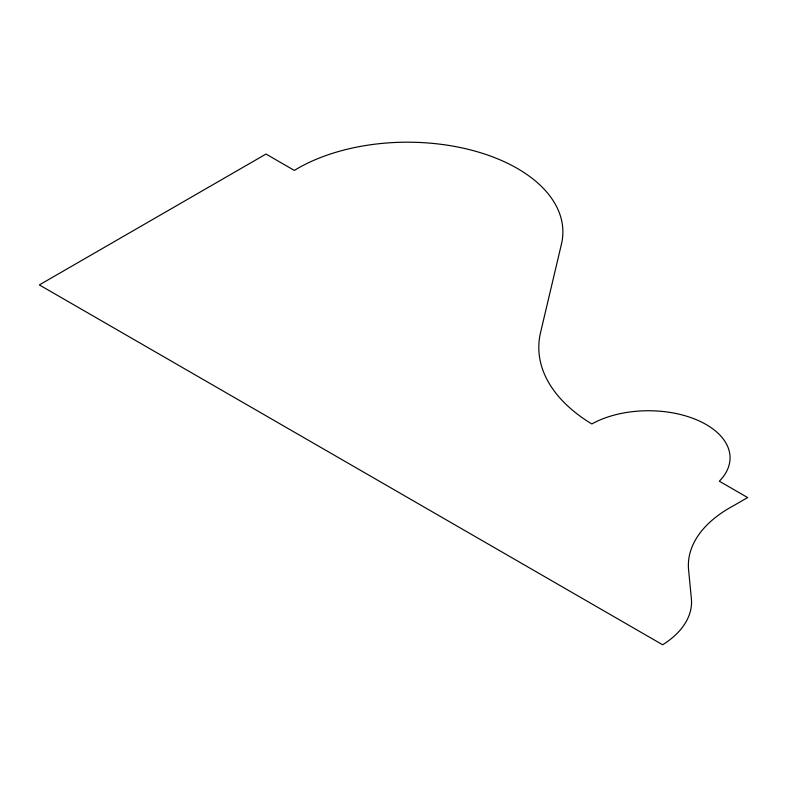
<?xml version="1.0" encoding="UTF-8"?>
<svg xmlns="http://www.w3.org/2000/svg" width="787" height="787" viewBox="0 0 787 787"><rect width="100%" height="100%" fill="white"/><g stroke="black" fill="none" stroke-linecap="round" stroke-linejoin="round"><path stroke-width="1.18" d="M561.465 244.029L540.571 332.498A192.028 110.869 0 0 0 591.824 423.957A81.582 47.102 0 0 1 698.571 420.661A81.582 47.102 0 0 1 719.318 481.201L747.65 497.561L733.484 505.746A140.853 81.317 0 0 0 688.595 569.945L691.37 598.533A109.167 63.029 0 0 1 662.654 644.779L39.35 284.914L266.006 154.055L294.338 170.415A155.393 89.718 0 0 1 474.423 150.947A155.393 89.718 0 0 1 561.465 244.029"/></g></svg>
